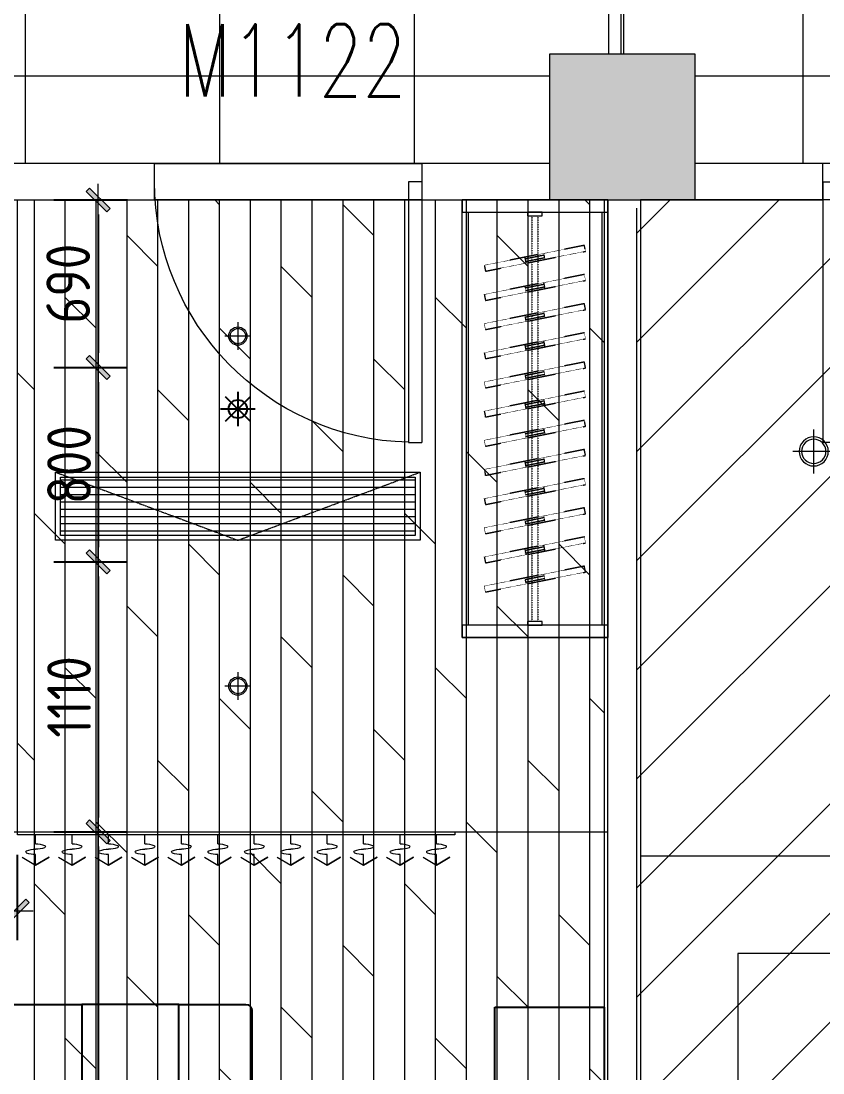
# Model space of a CAD drawing. Header units: millimetres. Extents: x 33621 to 401573, y -91663 to 133135.
# Drawn here: x 237582 to 240882, y -55303 to -50974 of the extents above; entities that cross this region are included whole.
import ezdxf

# ---------------------------------------------------------------- set-up
doc = ezdxf.new("R2010")
doc.units = ezdxf.units.MM
doc.header["$LTSCALE"] = 10
doc.linetypes.add('DASH', pattern=[0.35, 0.25, -0.1])
doc.linetypes.add('DOTE', pattern=[2.42, 2, -0.2, 0.02, -0.2])
doc.layers.get('0').update_dxf_attribs({"color": 253})
doc.layers.get('Defpoints').update_dxf_attribs({"color": 250})
for name, color, linetype, lineweight in [('COLUMN', 253, 'Continuous', 0), ('cr-外框线2', 253, 'Continuous', 13), ('DOOR【门】', 253, 'Continuous', 0), ('DS-4BS-FINISH【墙完成线】', 253, 'Continuous', 0), ('FC-FLOOR【地材分格】', 253, 'Continuous', 0), ('FF-FURN【成品家私】', 253, 'Continuous', 0), ('PUB_HATCH', 253, 'Continuous', 0), ('RC-FCU【空调设备】', 253, 'Continuous', 0), ('RC-FIN【天花轮廓线】', 253, 'Continuous', 0), ('RC-LIGHT【天花灯具】', 253, 'Continuous', 0), ('RC-Modelling【天花造型】', 253, 'Continuous', 0), ('RC-STR【天花细线】', 253, 'Continuous', 0), ('WALL', 253, 'Continuous', 0), ('Wall【墙体】', 253, 'Continuous', 0), ('Xline【辅助线】', 253, 'Continuous', 0), ('新建墙体', 253, 'Continuous', 0)]:
    doc.layers.add(name, color=color, linetype=linetype, lineweight=lineweight)
for name, color, linetype in [('EQUIP_喷头', 253, 'Continuous'), ('P-活动家具', 253, 'Continuous'), ('WINDOW_TEXT', 253, 'Continuous'), ('平面家具', 253, 'Continuous')]:
    doc.layers.add(name, color=color, linetype=linetype)
doc.styles.add('_TCH_WINDOW', font='SIMPLEX', dxfattribs={"bigfont": 'GBCBIG'})
doc.styles.add('CCD_DIM', font='ARCHS.SHX')
doc.dimstyles.new('ZL_1：60', dxfattribs={"dimscale": 60, "dimtxt": 3, "dimasz": 1, "dimexe": 2, "dimexo": 2, "dimgap": 0.5, "dimtad": 1, "dimdec": 0, "dimrnd": 5, "dimdsep": 46, "dimtxsty": 'CCD_DIM', "dimblk": 'WS-cj', "dimblk1": 'WS-cj', "dimblk2": 'WS-cj', "dimcen": 0, "dimclrd": 44, "dimclre": 44, "dimclrt": 2, "dimadec": 0, "dimazin": 0, "dimtfac": 1, "dimtdec": 0, "dimtix": 1, "dimtofl": 0, "dimtmove": 2, "dimatfit": 3, "dimldrblk": 'hl_arrow2', "dimfxl": 6, "dimfxlon": 1, "dimarcsym": 0})

# ---------------------------------------------------------------- blocks, each defined once
blk = doc.blocks.new('$DorLib2D$00000001')
for p, q in [((0.45, 0.975), (0.5, 0.975)), ((0.45, 0), (0.45, 0.975)), ((0.5, 0), (0.5, 0.975)), ((0.5, 0), (0.45, 0))]:
    blk.add_line(p, q)
at = {"lineweight": 13}
blk.add_arc((0.475, 0), 0.975, 91.4693, 180, dxfattribs=at)
blk = doc.blocks.new('海龙_041013471')
at = {"layer": 'P-活动家具', "color": 8}
for p, q in [((290.8, 600), (455.7, -75.6)), ((47.8, 497.7), (455.7, -75.6)), ((609.9, 490.4), (570.9, 443.1)), ((607.1, -333.1), (607.1, 487.1)), ((684.4, 370.6), (640.6, 490.4)), ((759.4, 353.8), (810.2, 492.6)), ((845.1, 492.6), (889.6, 438.7)), ((848.3, -326), (848.3, 488.8)), ((570.9, 443.1), (515.2, 167.7)), ((889.6, 438.7), (953.1, 110.2)), ((715.8, -67.6), (684.4, 370.6)), ((724.4, -114.1), (759.4, 353.8)), ((515.2, 167.7), (515.2, -356.5)), ((953.1, 110.2), (953.1, -364.1)), ((47.8, -499), (455.7, -75.6)), ((455.7, -75.6), (289.2, -600)), ((715.8, -384.4), (715.8, -67.6)), ((724.4, -395.8), (724.4, -114.1)), ((626.6, -417.8), (607.1, -333.1)), ((826, -433.9), (848.3, -326)), ((515.2, -356.5), (548.6, -466.9)), ((687.9, -472.4), (715.8, -384.4)), ((953.1, -364.1), (915, -495.5)), ((626.6, -444.9), (626.6, -417.8)), ((756.2, -501.8), (724.4, -395.8)), ((548.6, -466.9), (590.4, -572.6)), ((590.4, -572.6), (626.6, -444.9)), ((626.6, -444.9), (646.1, -564.3)), ((646.1, -564.3), (687.9, -472.4)), ((803.8, -456.5), (756.2, -501.8)), ((826, -491.4), (803.8, -456.5)), ((826, -491.4), (826, -433.9)), ((867.3, -466), (826, -491.4)), ((915, -495.5), (867.3, -466))]:
    blk.add_line(p, q, dxfattribs=at)
at = {"layer": 'P-活动家具'}
blk.add_line((1000, 600), (1000, -600), dxfattribs=at)
at = {"layer": 'P-活动家具', "color": 8}
blk.add_lwpolyline([(-299.9, 600), (-300, -600), (-700, -600), (-699.9, 600)], close=True, dxfattribs=at)
for points, knots in [([(291.5, 586.4), (286.2, 557.6), (277.4, 509), (168.4, 508.8), (99.8, 502.5), (47.8, 497.7)], [0, 0, 0, 0, 75.29107, 127.212251, 290.722633, 290.722633, 290.722633, 290.722633]), ([(291.5, -587.7), (284.6, -560.3), (263.8, -477.8), (136.2, -521), (68, -504), (47.8, -499)], [0, 0, 0, 0, 75.29107, 226.745569, 290.81809, 290.81809, 290.81809, 290.81809])]:
    blk.add_open_spline(points, degree=3, knots=knots, dxfattribs=at)
at = {"layer": '平面家具', "color": 43, "linetype": 'ByBlock'}
for p, q in [((-1000, 575), (-1000, -575)), ((-699.9, 600), (-975, 600)), ((1000, 600), (-299.9, 600)), ((455.7, -600), (455.7, 600)), ((-975, -600), (-700, -600)), ((-300, -600), (1000, -600))]:
    blk.add_line(p, q, dxfattribs=at)
for centre, start, end in [((-975, 575), 90, 180), ((-975, -575), 180, 270)]:
    blk.add_arc(centre, 25, start, end, dxfattribs=at)
blk = doc.blocks.new('海龙0109180699')
for points in [[(-1740, 7095.5), (-1740, 7145.5), (-1140, 7145.5), (-1140, 7095.5)], [(-1740, 7145.5), (-1740, 5345.5), (-1140, 5345.5), (-1140, 7145.5)], [(-1140, 5395.5), (-1140, 5345.5), (-1740, 5345.5), (-1740, 5395.5)]]:
    blk.add_lwpolyline(points, close=True)
at = {"color": 8}
for points in [[(-1715, 7095.5), (-1715, 5395.5)], [(-1165, 7095.5), (-1165, 5395.5)]]:
    blk.add_lwpolyline(points, dxfattribs=at)
for points in [[(-1470, 7080.5), (-1470, 7095.5), (-1410, 7095.5), (-1410, 7080.5)], [(-1410, 5410.5), (-1410, 5395.5), (-1470, 5395.5), (-1470, 5410.5)], [(-1410, 5410.5), (-1410, 5395.5), (-1470, 5395.5), (-1470, 5410.5)]]:
    blk.add_lwpolyline(points, close=True, dxfattribs=at)
at = {"color": 8, "linetype": 'DASH', "ltscale": 0.006}
for points in [[(-1452.5, 7080.5), (-1452.5, 5410.5)], [(-1427.5, 7080.5), (-1427.5, 5410.5)]]:
    blk.add_lwpolyline(points, dxfattribs=at)
for points in [[(-1643.5, 6958.7), (-1231.6, 6876.8), (-1236.5, 6852.3), (-1648.4, 6934.2)], [(-1476.8, 6925.6), (-1398.3, 6909.9), (-1403.2, 6885.4), (-1481.7, 6901)], [(-1478.3, 6918.2), (-1399.8, 6902.6), (-1401.7, 6892.8), (-1480.2, 6908.4)], [(-1643.5, 6838.7), (-1231.6, 6756.8), (-1236.5, 6732.3), (-1648.4, 6814.2)], [(-1476.8, 6805.6), (-1398.3, 6789.9), (-1403.2, 6765.4), (-1481.7, 6781)], [(-1478.3, 6798.2), (-1399.8, 6782.6), (-1401.7, 6772.8), (-1480.2, 6788.4)], [(-1643.5, 6718.7), (-1231.6, 6636.8), (-1236.5, 6612.3), (-1648.4, 6694.2)], [(-1476.8, 6685.6), (-1398.3, 6669.9), (-1403.2, 6645.4), (-1481.7, 6661)], [(-1478.3, 6678.2), (-1399.8, 6662.6), (-1401.7, 6652.8), (-1480.2, 6668.4)], [(-1643.5, 6598.7), (-1231.6, 6516.8), (-1236.5, 6492.3), (-1648.4, 6574.2)], [(-1476.8, 6565.6), (-1398.3, 6549.9), (-1403.2, 6525.4), (-1481.7, 6541)], [(-1478.3, 6558.2), (-1399.8, 6542.6), (-1401.7, 6532.8), (-1480.2, 6548.4)], [(-1643.5, 6478.7), (-1231.6, 6396.8), (-1236.5, 6372.3), (-1648.4, 6454.2)], [(-1476.8, 6445.6), (-1398.3, 6429.9), (-1403.2, 6405.4), (-1481.7, 6421)], [(-1478.3, 6438.2), (-1399.8, 6422.6), (-1401.7, 6412.8), (-1480.2, 6428.4)], [(-1643.5, 6358.7), (-1231.6, 6276.8), (-1236.5, 6252.3), (-1648.4, 6334.2)], [(-1476.8, 6325.6), (-1398.3, 6309.9), (-1403.2, 6285.4), (-1481.7, 6301)], [(-1478.3, 6318.2), (-1399.8, 6302.6), (-1401.7, 6292.8), (-1480.2, 6308.4)], [(-1643.5, 6238.7), (-1231.6, 6156.8), (-1236.5, 6132.3), (-1648.4, 6214.2)], [(-1476.8, 6205.6), (-1398.3, 6189.9), (-1403.2, 6165.4), (-1481.7, 6181)], [(-1478.3, 6198.2), (-1399.8, 6182.6), (-1401.7, 6172.8), (-1480.2, 6188.4)], [(-1643.5, 6118.7), (-1231.6, 6036.8), (-1236.5, 6012.3), (-1648.4, 6094.2)], [(-1476.8, 6085.6), (-1398.3, 6069.9), (-1403.2, 6045.4), (-1481.7, 6061)], [(-1478.3, 6078.2), (-1399.8, 6062.6), (-1401.7, 6052.8), (-1480.2, 6068.4)], [(-1643.5, 5998.7), (-1231.6, 5916.8), (-1236.5, 5892.3), (-1648.4, 5974.2)], [(-1476.8, 5965.6), (-1398.3, 5949.9), (-1403.2, 5925.4), (-1481.7, 5941)], [(-1478.3, 5958.2), (-1399.8, 5942.6), (-1401.7, 5932.8), (-1480.2, 5948.4)], [(-1643.5, 5878.7), (-1231.6, 5796.8), (-1236.5, 5772.3), (-1648.4, 5854.2)], [(-1476.8, 5845.6), (-1398.3, 5829.9), (-1403.2, 5805.4), (-1481.7, 5821)], [(-1478.3, 5838.2), (-1399.8, 5822.6), (-1401.7, 5812.8), (-1480.2, 5828.4)], [(-1643.5, 5758.7), (-1231.6, 5676.8), (-1236.5, 5652.3), (-1648.4, 5734.2)], [(-1476.8, 5725.6), (-1398.3, 5709.9), (-1403.2, 5685.4), (-1481.7, 5701)], [(-1478.3, 5718.2), (-1399.8, 5702.6), (-1401.7, 5692.8), (-1480.2, 5708.4)], [(-1643.5, 5638.7), (-1231.6, 5556.8), (-1236.5, 5532.3), (-1648.4, 5614.2)], [(-1476.8, 5605.6), (-1398.3, 5589.9), (-1403.2, 5565.4), (-1481.7, 5581)], [(-1478.3, 5598.2), (-1399.8, 5582.6), (-1401.7, 5572.8), (-1480.2, 5588.4)]]:
    blk.add_lwpolyline(points, close=True, dxfattribs=at)
at = {"layer": '平面家具', "color": 43, "linetype": 'ByBlock'}
blk.add_lwpolyline([(-1275, 3824.4), (-1725, 3824.4), (-1725, 824.4), (-1275, 824.4)], close=True, dxfattribs=at)
at = {"layer": 'cr-外框线2'}
blk.add_blockref('海龙_041013471', (725, 3235.4), dxfattribs=at)
blk = doc.blocks.new('*U170')
for p, q in [((0, -12), (0, 0)), ((0, 0), (1800, 0)), ((1800, 0), (1800, -12)), ((1800, -12), (0, -12)), ((75, -49.3), (75, -12)), ((225, -49.3), (225, -12)), ((375, -49.3), (375, -12)), ((525, -49.3), (525, -12)), ((675, -49.3), (675, -12)), ((825, -49.3), (825, -12)), ((975, -49.3), (975, -12)), ((1125, -49.3), (1125, -12)), ((1275, -49.3), (1275, -12)), ((1425, -49.3), (1425, -12)), ((1575, -49.3), (1575, -12)), ((1725, -49.3), (1725, -12)), ((1725, -49.3), (1725, -12)), ((19.6, -104.5), (75, -136.2)), ((75, -136.2), (75, -93.2)), ((130.4, -104.5), (75, -136.2)), ((75, -136.2), (130.4, -104.5)), ((169.6, -104.5), (225, -136.2)), ((225, -136.2), (225, -93.2)), ((280.4, -104.5), (225, -136.2)), ((225, -136.2), (280.4, -104.5)), ((319.6, -104.5), (375, -136.2)), ((375, -136.2), (375, -93.2)), ((430.4, -104.5), (375, -136.2)), ((375, -136.2), (430.4, -104.5)), ((469.6, -104.5), (525, -136.2)), ((525, -136.2), (525, -93.2)), ((580.4, -104.5), (525, -136.2)), ((525, -136.2), (580.4, -104.5)), ((619.6, -104.5), (675, -136.2)), ((675, -136.2), (675, -93.2)), ((730.4, -104.5), (675, -136.2)), ((675, -136.2), (730.4, -104.5)), ((769.6, -104.5), (825, -136.2)), ((825, -136.2), (825, -93.2)), ((880.4, -104.5), (825, -136.2)), ((825, -136.2), (880.4, -104.5)), ((919.6, -104.5), (975, -136.2)), ((975, -136.2), (975, -93.2)), ((1030.4, -104.5), (975, -136.2)), ((975, -136.2), (1030.4, -104.5)), ((1069.6, -104.5), (1125, -136.2)), ((1125, -136.2), (1125, -93.2)), ((1180.4, -104.5), (1125, -136.2)), ((1125, -136.2), (1180.4, -104.5)), ((1219.6, -104.5), (1275, -136.2)), ((1275, -136.2), (1275, -93.2)), ((1330.4, -104.5), (1275, -136.2)), ((1275, -136.2), (1330.4, -104.5)), ((1369.6, -104.5), (1425, -136.2)), ((1425, -136.2), (1425, -93.2)), ((1480.4, -104.5), (1425, -136.2)), ((1425, -136.2), (1480.4, -104.5)), ((1519.6, -104.5), (1575, -136.2)), ((1575, -136.2), (1575, -93.2)), ((1630.4, -104.5), (1575, -136.2)), ((1575, -136.2), (1630.4, -104.5)), ((1669.6, -104.5), (1725, -136.2)), ((1669.6, -104.5), (1725, -136.2)), ((1725, -136.2), (1725, -93.2)), ((1725, -136.2), (1725, -93.2)), ((1780.4, -104.5), (1725, -136.2)), ((1725, -136.2), (1780.4, -104.5)), ((1780.4, -104.5), (1725, -136.2)), ((1725, -136.2), (1780.4, -104.5))]:
    blk.add_line(p, q)
at = {"extrusion": (0, 0, -1)}
for centre, major_axis, start_param, end_param in [((40, -82.2), (3.69, -3.69), 1.137309, 3.57508), ((72.5, -170.8), (-70.4, -70.4), 2.004284, 2.381239), ((77.5, -148.9), (-70.4, -70.4), 2.33115, 2.708105), ((77.5, 28.3), (70.4, -70.4), 0.433488, 0.810442), ((110, -60.3), (3.69, -3.69), 4.278901, 6.716673), ((190, -82.2), (3.69, -3.69), 1.137309, 3.57508), ((222.5, -170.8), (-70.4, -70.4), 2.004284, 2.381239), ((227.5, -148.9), (-70.4, -70.4), 2.33115, 2.708105), ((227.5, 28.3), (70.4, -70.4), 0.433488, 0.810442), ((260, -60.3), (3.69, -3.69), 4.278901, 6.716673), ((340, -82.2), (3.69, -3.69), 1.137309, 3.57508), ((372.5, -170.8), (-70.4, -70.4), 2.004284, 2.381239), ((377.5, -148.9), (-70.4, -70.4), 2.33115, 2.708105), ((377.5, 28.3), (70.4, -70.4), 0.433488, 0.810442), ((410, -60.3), (3.69, -3.69), 4.278901, 6.716673), ((490, -82.2), (3.69, -3.69), 1.137309, 3.57508), ((522.5, -170.8), (-70.4, -70.4), 2.004284, 2.381239), ((527.5, -148.9), (-70.4, -70.4), 2.33115, 2.708105), ((527.5, 28.3), (70.4, -70.4), 0.433488, 0.810442), ((560, -60.3), (3.69, -3.69), 4.278901, 6.716673), ((640, -82.2), (3.69, -3.69), 1.137309, 3.57508), ((672.5, -170.8), (-70.4, -70.4), 2.004284, 2.381239), ((677.5, -148.9), (-70.4, -70.4), 2.33115, 2.708105), ((677.5, 28.3), (70.4, -70.4), 0.433488, 0.810442), ((710, -60.3), (3.69, -3.69), 4.278901, 6.716673), ((790, -82.2), (3.69, -3.69), 1.137309, 3.57508), ((822.5, -170.8), (-70.4, -70.4), 2.004284, 2.381239), ((827.5, -148.9), (-70.4, -70.4), 2.33115, 2.708105), ((827.5, 28.3), (70.4, -70.4), 0.433488, 0.810442), ((860, -60.3), (3.69, -3.69), 4.278901, 6.716673), ((940, -82.2), (3.69, -3.69), 1.137309, 3.57508), ((972.5, -170.8), (-70.4, -70.4), 2.004284, 2.381239), ((977.5, -148.9), (-70.4, -70.4), 2.33115, 2.708105), ((977.5, 28.3), (70.4, -70.4), 0.433488, 0.810442), ((1010, -60.3), (3.69, -3.69), 4.278901, 6.716673), ((1090, -82.2), (3.69, -3.69), 1.137309, 3.57508), ((1122.5, -170.8), (-70.4, -70.4), 2.004284, 2.381239), ((1127.5, -148.9), (-70.4, -70.4), 2.33115, 2.708105), ((1127.5, 28.3), (70.4, -70.4), 0.433488, 0.810442), ((1160, -60.3), (3.69, -3.69), 4.278901, 6.716673), ((1240, -82.2), (3.69, -3.69), 1.137309, 3.57508), ((1272.5, -170.8), (-70.4, -70.4), 2.004284, 2.381239), ((1277.5, -148.9), (-70.4, -70.4), 2.33115, 2.708105), ((1277.5, 28.3), (70.4, -70.4), 0.433488, 0.810442), ((1310, -60.3), (3.69, -3.69), 4.278901, 6.716673), ((1390, -82.2), (3.69, -3.69), 1.137309, 3.57508), ((1422.5, -170.8), (-70.4, -70.4), 2.004284, 2.381239), ((1427.5, -148.9), (-70.4, -70.4), 2.33115, 2.708105), ((1427.5, 28.3), (70.4, -70.4), 0.433488, 0.810442), ((1460, -60.3), (3.69, -3.69), 4.278901, 6.716673), ((1540, -82.2), (3.69, -3.69), 1.137309, 3.57508), ((1572.5, -170.8), (-70.4, -70.4), 2.004284, 2.381239), ((1577.5, -148.9), (-70.4, -70.4), 2.33115, 2.708105), ((1577.5, 28.3), (70.4, -70.4), 0.433488, 0.810442), ((1610, -60.3), (3.69, -3.69), 4.278901, 6.716673), ((1690, -82.2), (3.69, -3.69), 1.137309, 3.57508), ((1690, -82.2), (3.69, -3.69), 1.137309, 3.57508), ((1722.5, -170.8), (-70.4, -70.4), 2.004284, 2.381239), ((1722.5, -170.8), (-70.4, -70.4), 2.004284, 2.381239), ((1727.5, -148.9), (-70.4, -70.4), 2.33115, 2.708105), ((1727.5, -148.9), (-70.4, -70.4), 2.33115, 2.708105), ((1727.5, 28.3), (70.4, -70.4), 0.433488, 0.810442), ((1727.5, 28.3), (70.4, -70.4), 0.433488, 0.810442), ((1760, -60.3), (3.69, -3.69), 4.278901, 6.716673), ((1760, -60.3), (3.69, -3.69), 4.278901, 6.716673), ((72.5, 6.4), (70.4, -70.4), 0.760354, 1.137309), ((222.5, 6.4), (70.4, -70.4), 0.760354, 1.137309), ((372.5, 6.4), (70.4, -70.4), 0.760354, 1.137309), ((522.5, 6.4), (70.4, -70.4), 0.760354, 1.137309), ((672.5, 6.4), (70.4, -70.4), 0.760354, 1.137309), ((822.5, 6.4), (70.4, -70.4), 0.760354, 1.137309), ((972.5, 6.4), (70.4, -70.4), 0.760354, 1.137309), ((1122.5, 6.4), (70.4, -70.4), 0.760354, 1.137309), ((1272.5, 6.4), (70.4, -70.4), 0.760354, 1.137309), ((1422.5, 6.4), (70.4, -70.4), 0.760354, 1.137309), ((1572.5, 6.4), (70.4, -70.4), 0.760354, 1.137309), ((1722.5, 6.4), (70.4, -70.4), 0.760354, 1.137309), ((1722.5, 6.4), (70.4, -70.4), 0.760354, 1.137309)]:
    blk.add_ellipse(centre, major_axis=major_axis, ratio=1, start_param=start_param, end_param=end_param, dxfattribs=at)
blk = doc.blocks.new('ZL_0317145799')
at = {"layer": 'RC-FCU【空调设备】'}
h = blk.add_hatch(dxfattribs=at)
h.set_pattern_fill('_USER', color=8, scale=30, pattern_type=0)
h.set_pattern_definition([(0, (-5926276.942, -1197962.362), (0, 30), [])])
h.paths.add_polyline_path([(730, -260), (730, -20), (-730, -20), (-730, -260)])
blk.add_lwpolyline([(-750, -280), (-750, 0), (750, 0), (750, -280)], close=True, dxfattribs=at)
at = {"layer": 'RC-FCU【空调设备】', "color": 8, "linetype": 'DASH'}
blk.add_lwpolyline([(-750, 0), (0, -280), (750, 0)], dxfattribs=at)
at = {"layer": 'RC-FCU【空调设备】', "color": 8}
blk.add_lwpolyline([(-730, -260), (-730, -20), (730, -20), (730, -260)], close=True, dxfattribs=at)
blk = doc.blocks.new('圆形筒灯')
at = {"color": 251, "linetype": 'DOTE', "ltscale": 43.504693}
blk.add_line((0, 90.6), (0, -90.6), dxfattribs=at)
at = {"color": 251, "linetype": 'DOTE', "ltscale": 41.297046}
blk.add_line((86, 0), (-86, 0), dxfattribs=at)
blk.add_ellipse((0, 0), major_axis=(-42.4, 42.4), ratio=1, start_param=2.355868237233172, end_param=8.639053544412757)
at = {"color": 251}
blk.add_ellipse((0, 0), major_axis=(35.4, 35.4), ratio=1, start_param=5.49871431692557, end_param=11.78189962410516, dxfattribs=at)
blk = doc.blocks.new('ZL_0603125599')
at = {"layer": 'RC-Modelling【天花造型】'}
blk.add_line((-697.5, -2096.8), (1732.5, -2096.8), dxfattribs=at)
blk.add_lwpolyline([(-133, 653.5), (966.9, 653.5), (966.9, 503.5), (-133, 503.5)], close=True, dxfattribs=at)
at = {"layer": 'RC-FCU【空调设备】'}
blk.add_blockref('ZL_0317145799', (210, -616.8), dxfattribs=at)
at = {"layer": 'RC-FCU【空调设备】', "ltscale": 10}
blk.add_blockref('*U170', (-697.5, -2096.8), dxfattribs=at)
at = {"layer": 'RC-LIGHT【天花灯具】', "xscale": 0.625, "yscale": 0.625, "zscale": 0.625}
for p in [(210, -56.6), (210, -1496.8)]:
    blk.add_blockref('圆形筒灯', p, dxfattribs=at)
blk = doc.blocks.new('WS-cj')
blk.add_hatch(color=2).paths.add_polyline_path([(0.588, 0.818), (-0.818, -0.588), (-0.588, -0.818), (0.818, 0.588)])
at = {"color": 2, "linetype": 'ByBlock', "lineweight": 0}
for p, q in [((-1.1, 0), (0, 0)), ((0, 0), (1.1, 0))]:
    blk.add_line(p, q, dxfattribs=at)
at = {"color": 2}
blk.add_lwpolyline([(0.588, 0.818), (-0.818, -0.588), (-0.588, -0.818), (0.818, 0.588)], close=True, dxfattribs=at)
blk = doc.blocks.new('*D370')
at = {"layer": 'Defpoints', "color": 0, "transparency": 16777216}
for p in [(237596.7, -51710.6), (237596.7, -52399.7), (237899.4, -52399.7)]:
    blk.add_point(p, dxfattribs=at)
at = {"layer": '新建墙体', "color": 44, "lineweight": -2, "transparency": 16777216}
for p, q in [((237716.7, -51710.6), (238019.4, -51710.6)), ((237899.4, -51770.6), (237899.4, -52339.7)), ((237716.7, -52399.7), (238019.4, -52399.7))]:
    blk.add_line(p, q, dxfattribs=at)
at = {"layer": '新建墙体', "color": 44, "lineweight": -2, "transparency": 16777216, "xscale": 60, "yscale": 60, "zscale": 60}
for p, rotation in [((237899.4, -51710.6), 90), ((237899.4, -52399.7), 270)]:
    blk.add_blockref('WS-cj', p, dxfattribs=dict(at, rotation=rotation))
at = {"layer": '新建墙体', "color": 2, "transparency": 16777216, "insert": (237775.7, -52055.1), "char_height": 180, "attachment_point": 5, "rotation": 90, "style": 'CCD_DIM'}
blk.add_mtext('690', dxfattribs=at)
blk = doc.blocks.new('hl_arrow2')
at = {"color": 2}
blk.add_line((-0.221, 0), (-1, 0), dxfattribs=at)
blk.add_lwpolyline([(-0.221, 0), (-0.861, -0.689), (-0.654, -0.862), (0, 0), (-0.654, 0.862), (-0.861, 0.689)], close=True, dxfattribs=at)
blk = doc.blocks.new('*D371')
at = {"layer": 'Defpoints', "color": 0, "transparency": 16777216}
for p in [(237596.7, -52399.7), (237596.7, -53199.7), (237899.4, -53199.7)]:
    blk.add_point(p, dxfattribs=at)
at = {"layer": '新建墙体', "color": 44, "lineweight": -2, "transparency": 16777216}
for p, q in [((237716.7, -52399.7), (238019.4, -52399.7)), ((237899.4, -52459.7), (237899.4, -53139.7)), ((237716.7, -53199.7), (238019.4, -53199.7))]:
    blk.add_line(p, q, dxfattribs=at)
at = {"layer": '新建墙体', "color": 44, "lineweight": -2, "transparency": 16777216, "xscale": 60, "yscale": 60, "zscale": 60}
for p, rotation in [((237899.4, -52399.7), 90), ((237899.4, -53199.7), 270)]:
    blk.add_blockref('WS-cj', p, dxfattribs=dict(at, rotation=rotation))
at = {"layer": '新建墙体', "color": 2, "transparency": 16777216, "insert": (237779.4, -52799.7), "char_height": 180, "attachment_point": 5, "rotation": 90, "style": 'CCD_DIM'}
blk.add_mtext('800', dxfattribs=at)
blk = doc.blocks.new('*D372')
at = {"layer": 'Defpoints', "color": 0, "transparency": 16777216}
for p in [(237596.7, -53199.7), (237596.7, -54310.9), (237899.4, -54310.9)]:
    blk.add_point(p, dxfattribs=at)
at = {"layer": '新建墙体', "color": 44, "lineweight": -2, "transparency": 16777216}
for p, q in [((237716.7, -53199.7), (238019.4, -53199.7)), ((237899.4, -53259.7), (237899.4, -54250.9)), ((237716.7, -54310.9), (238019.4, -54310.9))]:
    blk.add_line(p, q, dxfattribs=at)
at = {"layer": '新建墙体', "color": 44, "lineweight": -2, "transparency": 16777216, "xscale": 60, "yscale": 60, "zscale": 60}
for p, rotation in [((237899.4, -53199.7), 90), ((237899.4, -54310.9), 270)]:
    blk.add_blockref('WS-cj', p, dxfattribs=dict(at, rotation=rotation))
at = {"layer": '新建墙体', "color": 2, "transparency": 16777216, "insert": (237779.4, -53755.3), "char_height": 180, "attachment_point": 5, "rotation": 90, "style": 'CCD_DIM'}
blk.add_mtext('1110', dxfattribs=at)
blk = doc.blocks.new('*D373')
at = {"layer": 'Defpoints', "color": 0, "transparency": 16777216}
for p in [(235346.3, -54285.7), (237566.3, -54285.7), (237566.3, -54636.1)]:
    blk.add_point(p, dxfattribs=at)
at = {"layer": '新建墙体', "color": 44, "lineweight": -2, "transparency": 16777216}
for p, q in [((235346.3, -54405.7), (235346.3, -54756.1)), ((237566.3, -54405.7), (237566.3, -54756.1)), ((235406.3, -54636.1), (237506.3, -54636.1))]:
    blk.add_line(p, q, dxfattribs=at)
at = {"layer": '新建墙体', "color": 44, "lineweight": -2, "transparency": 16777216, "xscale": 60, "yscale": 60, "zscale": 60, "rotation": 180}
blk.add_blockref('WS-cj', (235346.3, -54636.1), dxfattribs=at)
at = {"layer": '新建墙体', "color": 44, "lineweight": -2, "transparency": 16777216, "xscale": 60, "yscale": 60, "zscale": 60}
blk.add_blockref('WS-cj', (237566.3, -54636.1), dxfattribs=at)
at = {"layer": '新建墙体', "color": 2, "transparency": 16777216, "insert": (236456.3, -54512.4), "char_height": 180, "attachment_point": 5, "style": 'CCD_DIM'}
blk.add_mtext('2220', dxfattribs=at)
blk = doc.blocks.new('*D374')
at = {"layer": 'Defpoints', "color": 0, "transparency": 16777216}
for p in [(237596.7, -54310.9), (237596.7, -58909.4), (237899.4, -58909.4)]:
    blk.add_point(p, dxfattribs=at)
at = {"layer": '新建墙体', "color": 44, "lineweight": -2, "transparency": 16777216}
for p, q in [((237716.7, -54310.9), (238019.4, -54310.9)), ((237899.4, -54370.9), (237899.4, -58849.4)), ((237716.7, -58909.4), (238019.4, -58909.4))]:
    blk.add_line(p, q, dxfattribs=at)
at = {"layer": '新建墙体', "color": 44, "lineweight": -2, "transparency": 16777216, "xscale": 60, "yscale": 60, "zscale": 60}
for p, rotation in [((237899.4, -54310.9), 90), ((237899.4, -58909.4), 270)]:
    blk.add_blockref('WS-cj', p, dxfattribs=dict(at, rotation=rotation))
at = {"layer": '新建墙体', "color": 2, "transparency": 16777216, "insert": (237771.9, -56610.1), "char_height": 180, "attachment_point": 5, "rotation": 90, "style": 'CCD_DIM'}
blk.add_mtext('4600', dxfattribs=at)
blk = doc.blocks.new('$TwtSys$00000125')
at = {"color": 9}
for p, q in [((0.403, -0.403), (-0.403, 0.403)), ((-0.403, -0.403), (0.403, 0.403)), ((0, 0.57), (0, -0.57)), ((0.57, 0), (-0.57, 0))]:
    blk.add_line(p, q, dxfattribs=at)
at = {"color": 8}
blk.add_circle((0, 0), 0.3, dxfattribs=at)
blk = doc.blocks.new('ZL_1210210199')
at = {"layer": 'RC-FIN【天花轮廓线】', "color": 8}
blk.add_lwpolyline([(-243, -1756.2), (-1668, -1756.2)], dxfattribs=at)
blk.add_lwpolyline([(-1268, -5556.2), (1382, -5556.2), (1382, -2156.2), (-1268, -2156.2)], close=True, dxfattribs=at)
at = {"layer": 'RC-LIGHT【天花灯具】', "xscale": -1, "rotation": 180}
blk.add_blockref('圆形筒灯', (-955.5, -90.6), dxfattribs=at)

msp = doc.modelspace()

# ---------------------------------------------------------------- hatches: boundary and pattern name
at = {"layer": 'FC-FLOOR【地材分格】'}
h = msp.add_hatch(dxfattribs=at)
h.set_pattern_fill('_USER', color=256, scale=800, double=1, pattern_type=0)
h.set_pattern_definition([(0, (0, 0), (0, 800), []), (90, (0, 0), (-800, 5e-14), [])])
h.paths.add_polyline_path([(261356.7, -49309.4), (261356.7, -51560.6), (254756.7, -51560.6), (254756.7, -51110.6), (254156.7, -51110.6), (254156.7, -51560.6), (247556.7, -51560.6), (247556.7, -51110.6), (246956.7, -51110.6), (246956.7, -51560.6), (240356.7, -51560.6), (240356.7, -51110.6), (239756.7, -51110.6), (239756.7, -51560.6), (233156.7, -51560.6), (233156.7, -51110.6), (232931.7, -51110.6), (232931.7, -49310.6), (240356.7, -49310.6), (240356.7, -43010.6), (243581.7, -43010.5), (243581.7, -49310.6)])
h = msp.add_hatch(dxfattribs=at)
h.set_pattern_fill('DOLMIT', color=256, scale=20, angle=90, double=1)
h.set_pattern_definition([(90, (240176.74, -45380.56), (-127, 8e-15), []), (135, (240176.74, -45380.56), (-254, -254), [179.605, -359.21])])
h.paths.add_polyline_path([(237566.7, -51710.6), (239981.7, -51709.4), (239981.7, -58609.4), (239756.7, -58610.6), (239756.7, -59010.6), (236556.7, -59010.6), (236556.7, -58910.6), (236531.7, -58910.6), (236531.7, -54310.8), (237566.7, -54310.8)])
at = {"layer": 'PUB_HATCH'}
msp.add_hatch(color=256, dxfattribs=at).paths.add_polyline_path([(239756.7, -51710.6), (240356.7, -51710.6), (240356.7, -51110.6), (239756.7, -51110.6)])
at = {"layer": 'Xline【辅助线】'}
h = msp.add_hatch(dxfattribs=at)
h.set_pattern_fill('ANSI31', color=256, scale=100)
h.set_pattern_definition([(45, (223541.85, -58992.83), (-224.5064, 224.5064), [])])
h.paths.add_polyline_path([(243581.7, -54310.8), (242546.7, -54310.8), (242546.8, -51710.6), (240116.7, -51710.6), (240116.7, -58992.8), (243581.7, -58977.8)])

# ---------------------------------------------------------------- linework, layer by layer
at = {"layer": 'COLUMN'}
for p, q in [((240356.7, -51110.6), (239756.7, -51110.6)), ((239756.7, -51110.6), (239756.7, -51710.6)), ((240356.7, -51710.6), (240356.7, -51110.6)), ((239756.7, -51710.6), (240356.7, -51710.6)), ((239756.7, -51710.6), (240356.7, -51710.6)), ((239756.7, -51710.6), (240356.7, -51710.6))]:
    msp.add_line(p, q, dxfattribs=at)
at = {"layer": 'DS-4BS-FINISH【墙完成线】'}
for points in [[(261356.7, -49309.4), (261356.7, -51560.6), (254756.7, -51560.6), (254756.7, -51110.6), (254156.7, -51110.6), (254156.7, -51560.6), (247556.7, -51560.6), (247556.7, -51110.6), (246956.7, -51110.6), (246956.7, -51560.6), (240356.7, -51560.6), (240356.7, -51110.6), (239756.7, -51110.6), (239756.7, -51560.6), (233156.7, -51560.6), (233156.7, -51110.6), (232931.7, -51110.6), (232931.7, -49310.6), (240356.7, -49310.6), (240356.7, -43010.6), (243581.7, -43010.5), (243581.7, -49310.6), (261356.7, -49309.4)], [(237566.7, -51710.6), (239981.7, -51709.4), (239981.7, -58609.4), (239756.7, -58610.6), (239756.7, -59010.6), (236556.7, -59010.6), (236556.7, -58910.6), (236531.7, -58910.6), (236531.7, -54310.8), (237566.7, -54310.8), (237566.7, -51710.6)], [(242546.8, -51710.6), (240131.8, -51709.4), (240131.8, -58609.4), (240356.8, -58610.6), (240356.8, -59010.6), (243556.8, -59010.6), (243556.8, -58910.6), (243581.8, -58910.6), (243581.8, -54310.8), (242546.8, -54310.8), (242546.8, -51710.6)]]:
    msp.add_lwpolyline(points, dxfattribs=at)
at = {"layer": 'RC-STR【天花细线】'}
msp.add_lwpolyline([(240051.7, -49310.6), (240061.7, -49310.6), (240061.7, -51110.6), (240051.7, -51110.6)], close=True, dxfattribs=at)
at = {"layer": 'WALL'}
for p, q in [((239996.7, -58644.4), (239996.7, -51744.4)), ((240116.7, -58644.4), (240116.7, -51744.4))]:
    msp.add_line(p, q, dxfattribs=at)
at = {"layer": 'Wall【墙体】', "color": 9}
for p, q in [((238131.2, -51560.6), (234782.3, -51560.6)), ((238131.2, -51710.6), (238131.2, -51560.6)), ((238131.2, -51710.6), (238131.2, -51560.6)), ((238131.2, -51710.6), (238131.2, -51560.6)), ((238131.2, -51710.6), (238131.2, -51560.6)), ((239756.7, -51560.6), (239231.2, -51560.6)), ((239231.2, -51560.6), (239231.2, -51710.6)), ((239231.2, -51560.6), (239231.2, -51710.6)), ((239231.2, -51560.6), (239231.2, -51710.6)), ((239231.2, -51560.6), (239231.2, -51710.6)), ((240882.3, -51560.6), (240356.7, -51560.6)), ((240882.3, -51710.6), (240882.3, -51560.6)), ((240882.3, -51710.6), (240882.3, -51560.6)), ((240882.3, -51560.6), (240882.3, -51560.6)), ((240882.3, -51710.6), (240882.3, -51560.6)), ((234782.3, -51710.6), (238131.2, -51710.6)), ((239231.2, -51710.6), (239756.7, -51710.6)), ((240356.7, -51710.6), (240882.3, -51710.6))]:
    msp.add_line(p, q, dxfattribs=at)

# ---------------------------------------------------------------- block references
at = {"layer": 'DOOR【门】'}
ref = msp.add_blockref('$DorLib2D$00000001', (238681.2, -51635.6), dxfattribs=dict(at, xscale=1100, yscale=-1100, zscale=1100))
ref.add_attrib('A', 'M1122', (238231.2, -51285.3), dxfattribs={"layer": 'WINDOW_TEXT', "height": 297.5, "style": '_TCH_WINDOW', "width": 0.705882})
ref = msp.add_blockref('$DorLib2D$00000001', (241432.3, -51635.6), dxfattribs=dict(at, xscale=-1100, yscale=-1100, zscale=-1100))
ref.add_attrib('A', 'M1122', (240982.3, -51285.3), dxfattribs={"layer": 'WINDOW_TEXT', "height": 297.5, "style": '_TCH_WINDOW', "width": 0.705882})
at = {"layer": 'EQUIP_喷头', "xscale": 125, "yscale": 125, "zscale": 125}
msp.add_blockref('$TwtSys$00000125', (238474.2, -52570.7), dxfattribs=at)
at = {"layer": 'FF-FURN【成品家私】', "xscale": -1}
msp.add_blockref('海龙0109180699', (238256.7, -58856), dxfattribs=at)
at = {"layer": 'RC-LIGHT【天花灯具】'}
for name, p in [('ZL_0603125599', (238264.2, -52214)), ('ZL_1210210199', (241799.8, -52654.4))]:
    msp.add_blockref(name, p, dxfattribs=at)

# ---------------------------------------------------------------- dimensions: what is measured, and where the dimension line sits
at = {"layer": '新建墙体'}
for base, p1, p2, picture, middle in [((237899.4, -52399.7), (237596.7, -51710.6), (237596.7, -52399.7), '*D370', (237775.7, -52055.1)), ((237899.4, -53199.7), (237596.7, -52399.7), (237596.7, -53199.7), '*D371', (237779.4, -52799.7)), ((237899.4, -54310.9), (237596.7, -53199.7), (237596.7, -54310.9), '*D372', (237779.4, -53755.3)), ((237899.4008, -58909.4183), (237596.6777, -54310.8587), (237596.6777, -58909.4183), '*D374', (237771.9008, -56610.1385))]:
    dim = msp.add_linear_dim(base=base, p1=p1, p2=p2, angle=90, dimstyle='ZL_1：60', dxfattribs=at)
    dim.commit()
    dim.dimension.update_dxf_attribs({"geometry": picture, "text_midpoint": middle})
dim = msp.add_linear_dim(base=(237566.3, -54636.1), p1=(235346.3, -54285.7), p2=(237566.3, -54285.7), dimstyle='ZL_1：60', dxfattribs=at)
dim.commit()
dim.dimension.update_dxf_attribs({"geometry": '*D373', "text_midpoint": (236456.3, -54512.4)})

doc.saveas('drawing.dxf')
